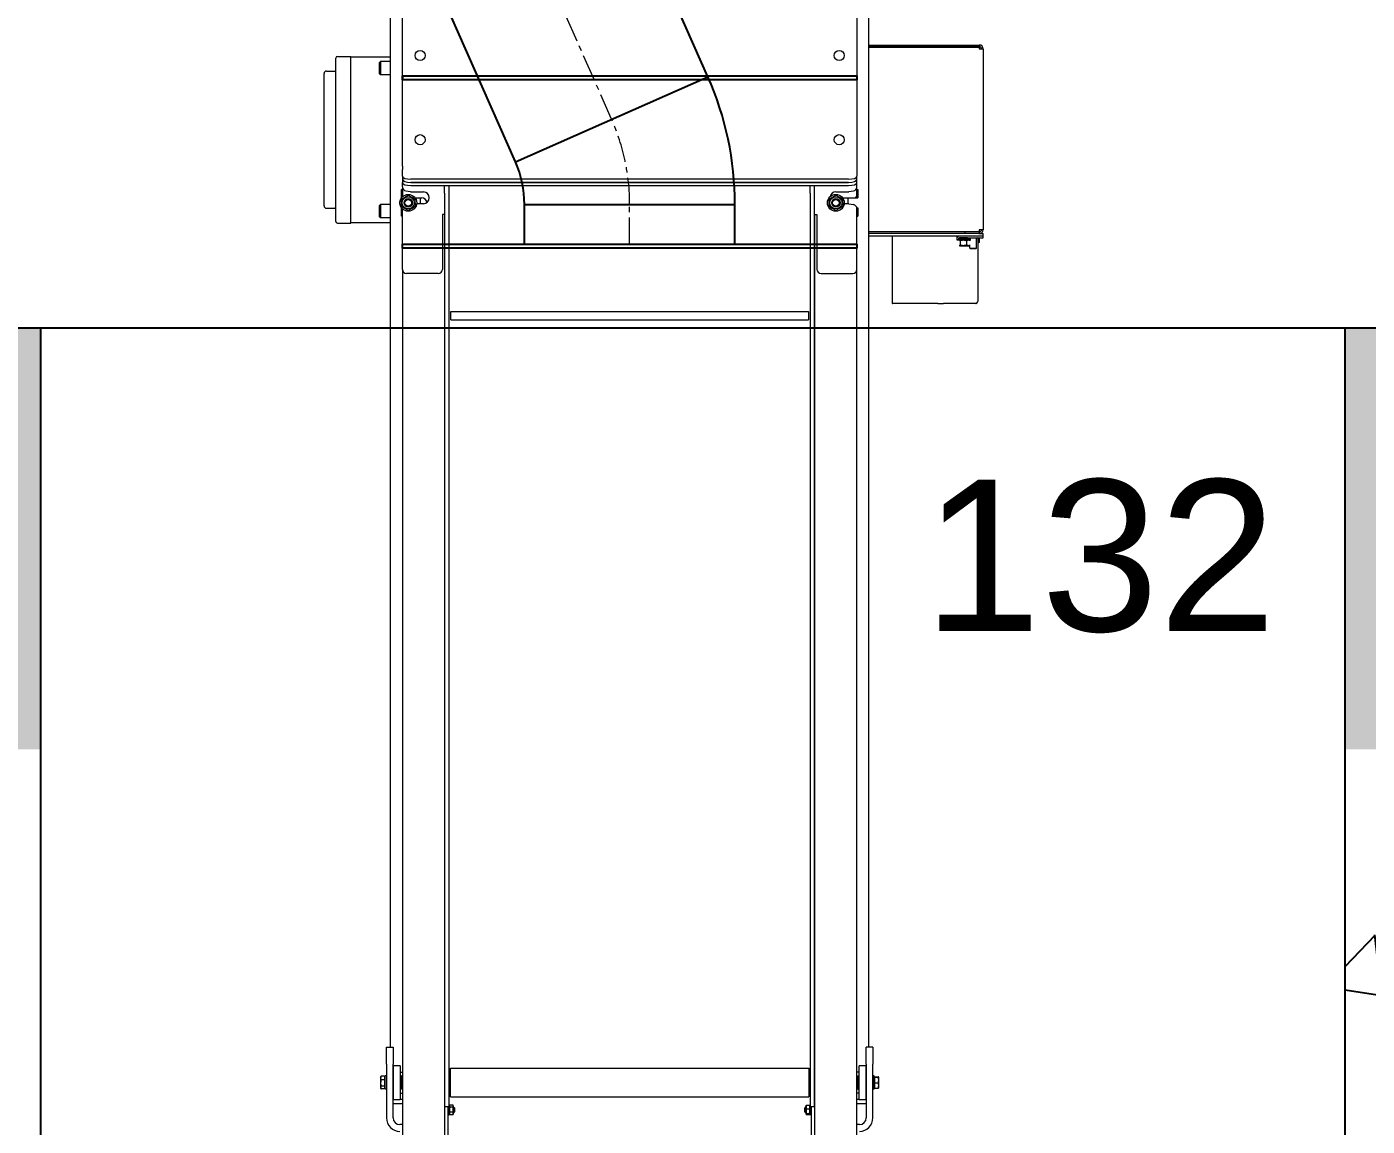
# Model space of a CAD drawing. Header units: millimetres. Extents: x 3220 to 226993, y 817 to 176024.
# Drawn here: x 80557 to 82149, y 73095 to 74401 of the extents above; entities that cross this region are included whole.
import ezdxf

# ---------------------------------------------------------------- set-up
doc = ezdxf.new("R2010")
doc.units = ezdxf.units.MM
doc.linetypes.add('AXES', pattern=[50.8, 31.75, -6.35, 6.35, -6.35])
doc.layers.add('Axe', color=1, linetype='AXES', lineweight=9)
doc.layers.add('Repère', color=76, linetype='Continuous')
doc.layers.add('Sichtbare Kanten(DIN)', color=7, linetype='Continuous', lineweight=50, true_color=0x3f3f3f)
doc.styles.get("Standard").update_dxf_attribs({"font": 'arial.ttf'})

# ---------------------------------------------------------------- blocks, each defined once
blk = doc.blocks.new('section 5-4')
h = blk.add_hatch()
h.set_pattern_fill('AR-CONC', color=256, scale=3)
h.set_pattern_definition([(50, (0, -4000), (546.554, -47.817), [57.15, -628.65]), (355, (0, -4000), (-105.73, 573.17), [45.72, -502.922]), (100.4514, (45.55, -4004), (440.824, 525.353), [48.57, -534.27]), (46.184, (0, -3847.6), (813.237, -126.127), [85.725, -942.975]), (96.6356, (67.8, -3858.1), (712.212, 742.28), [72.855, -801.407]), (351.184, (0, -3847.6), (712.212, 742.28), [68.58, -754.38]), (21, (76.2, -3885.7), (454.843, -306.796), [57.15, -628.65]), (326, (76.2, -3885.7), (185.406, 552.564), [45.72, -502.92]), (71.4514, (114.1, -3911.27), (640.25, 245.768), [48.57, -534.27]), (37.5, (0, -4000), (9.2658, 253.665), [0, -496.824, 0, -510.54, 0, -504.825]), (7.5, (0, -4000), (200.459, 300.5417), [0, -291.084, 0, -485.394, 0, -192.405]), (327.5, (-169.93, -4000), (406.7718, -17.1862), [0, -190.5, 0, -594.36, 0, -788.67]), (317.5, (-246.13, -4000), (444.3875, 76.2795), [0, -247.65, 0, -394.716, 0, -560.07])])
h.paths.add_polyline_path([(0, -4500), (-250, -4500), (-250, -8000), (0, -8000)])
h.paths.add_polyline_path([(6000, -7500), (3000, -7500), (3000, -8000), (6000, -8000)])
h.paths.add_polyline_path([(9000, -7500), (8750, -7500), (6000, -7500), (6000, -8000), (9000, -8000)])
h.paths.add_polyline_path([(15000, -7500), (12000, -7500), (12000, -8000), (15000, -8000)])
h.paths.add_polyline_path([(15000, -4500), (14750, -4500), (14750, -7500), (15000, -7500), (15000, -8000)])
h.paths.add_polyline_path([(15250, -4500), (15000, -4500), (15000, -8000), (15250, -8000)])
h.paths.add_polyline_path([(800, -8000), (800, -7500), (250, -7500), (250, -4500), (0, -4500), (0, -8000)])
h.paths.add_polyline_path([(2200, -7500), (2200, -8000), (3000, -8000), (3000, -7500)])
h.paths.add_polyline_path([(9950, -8000), (9950, -7500), (9000, -7500), (9000, -8000)])
h.paths.add_polyline_path([(11500, -7500), (11500, -8000), (12000, -8000), (12000, -7500)])
h = blk.add_hatch()
h.set_pattern_fill('AR-CONC', color=256, scale=3)
h.set_pattern_definition([(50, (9150, 0), (546.554, -47.817), [57.15, -628.65]), (355, (9150, 0), (-105.73, 573.17), [45.72, -502.922]), (100.4514, (9195.55, -4), (440.824, 525.353), [48.57, -534.27]), (46.184, (9150, 152.4), (813.237, -126.127), [85.725, -942.975]), (96.636, (9217.8, 141.9), (712.21, 742.28), [72.855, -801.41]), (351.184, (9150, 152.4), (712.21, 742.28), [68.58, -754.38]), (21, (9226.2, 114.3), (454.843, -306.796), [57.15, -628.65]), (326, (9226.2, 114.3), (185.406, 552.564), [45.72, -502.92]), (71.4514, (9264.1, 88.73), (640.25, 245.768), [48.57, -534.27]), (37.5, (9150, 0), (9.266, 253.665), [0, -496.824, 0, -510.54, 0, -504.825]), (7.5, (9150, 0), (200.459, 300.542), [0, -291.084, 0, -485.394, 0, -192.405]), (327.5, (8980.07, 0), (406.772, -17.1862), [0, -190.5, 0, -594.36, 0, -788.67]), (317.5, (8903.87, 0), (444.388, 76.28), [0, -247.65, 0, -394.716, 0, -560.07])])
h.paths.add_polyline_path([(12000, -8000), (11500, -8000), (11500, -8500), (9950, -8500), (9950, -8000), (9450, -8000), (9450, -9000), (12000, -9000)])
for points in [[(14750, -4500), (14750, -7500), (250, -7500), (250, -4500)], [(9950, -7500), (9950, -8500), (11500, -8500), (11500, -7500)]]:
    blk.add_lwpolyline(points)
blk = doc.blocks.new('be 500 pied R')
at = {"color": 6}
for q in [(270, 800), (-270, 795)]:
    blk.add_line((-270, 800), q, dxfattribs=at)
blk.add_lwpolyline([(270, 800), (270, 795), (-270, 795)], dxfattribs=at)
at = {"layer": 'Sichtbare Kanten(DIN)', "color": 5, "lineweight": 0}
for p, q in [((-270, 692.6), (-270, 1246)), ((270, 1246), (270, 692.6)), ((-284, -354), (-284, 1231.5)), ((284, -354), (284, 1231.5)), ((284, 836.5), (415.4, 836.5)), ((415.4, 834.5), (284, 834.5)), ((284, 834), (415.4, 834)), ((415.4, 836.5), (415.4, 834.5)), ((415.4, 834), (415.4, 831.9)), ((415.4, 831.9), (420, 831.9)), ((420, 831.9), (420, 617.1)), ((-349.1, 627), (-349.1, 821)), ((-347.1, 823), (-331.2, 823)), ((-331.2, 625), (-331.2, 823)), ((-331.2, 822.5), (-284, 822.5)), ((-297.2, 815.8), (-296, 817)), ((-297.2, 802.2), (-297.2, 815.8)), ((-296, 817), (-296, 801)), ((-284, 817), (-296, 817)), ((-363.1, 645.3), (-363.1, 802.8)), ((-360.3, 805.5), (-350.1, 805.5)), ((-297.2, 802.2), (-296, 801)), ((-284, 801), (-296, 801)), ((-270, 692.6), (-270, 688.8)), ((-270, 680.5), (-270, 688.8)), ((270, 692.6), (270, 688.8)), ((270, 688.8), (270, 680.5)), ((-270, 680.5), (-270, 676.7)), ((-270, 676.7), (-270, 673)), ((-270, 668), (-270, 673)), ((260, 677.1), (-260, 677.1)), ((260, 673.3), (-260, 673.3)), ((-260, 673.3), (260, 673.3)), ((-260, 669.6), (260, 669.6)), ((-219.8, 669.3), (-219.8, 669.6)), ((-219.8, 660.4), (-219.8, 669.3)), ((-214.8, 669.6), (-214.8, 669.3)), ((-214.8, 669.3), (-214.8, 660.4)), ((214.3, 669.3), (214.3, 669.6)), ((214.3, 660.4), (214.3, 669.3)), ((219.3, 669.6), (219.3, 669.3)), ((219.3, 669.3), (219.3, 660.4)), ((270, 676.7), (270, 680.5)), ((270, 673), (270, 676.7)), ((270, 668), (270, 673)), ((-271.1, 653.5), (-263.1, 658.2)), ((-270.9, 644.3), (-271.1, 653.5)), ((-270, 665), (-271, 665)), ((-271, 665), (-271, 665)), ((-271, 655), (-271, 665)), ((-270, 668), (-270, 658)), ((-270, 656.1), (-270, 658)), ((-260.4, 662.1), (-265.9, 663)), ((-263.1, 658.2), (-255.1, 653.7)), ((-259.6, 662), (-245, 662)), ((-255.1, 653.7), (-254.9, 644.5)), ((-255, 655), (-247, 655)), ((-249, 655), (-249, 648)), ((-219.8, 660.4), (-219.8, -424.3)), ((-214.8, 660.4), (-214.8, -424.3)), ((214.3, 660.4), (214.3, -424.3)), ((219.3, 660.4), (219.3, -424.3)), ((236.9, 653.5), (244.9, 658.2)), ((237.1, 644.3), (236.9, 653.5)), ((244.9, 658.2), (252.9, 653.7)), ((245, 662), (259.6, 662)), ((252.9, 653.7), (253.1, 644.5)), ((253, 655), (267, 655)), ((259, 655), (259, 648)), ((265.9, 663), (260.4, 662.1)), ((267, 655), (270, 655)), ((270, 658), (270, 668)), ((270, 665), (271, 665)), ((270, 658), (270, 655)), ((270, 655), (271, 655)), ((271, 665), (271, 665)), ((271, 665), (271, 655)), ((271, 655), (271, 655)), ((-360.3, 642.5), (-350.1, 642.5)), ((-297.2, 645.8), (-296, 647)), ((-297.2, 632.2), (-297.2, 645.8)), ((-296, 647), (-296, 631)), ((-284, 647), (-296, 647)), ((-273, 647.5), (-273, 650.5)), ((-271, 633), (-271, 643)), ((-262.9, 639.8), (-270.9, 644.3)), ((-270, 570), (-270, 641.9)), ((-254.9, 644.5), (-262.9, 639.8)), ((-245, 648), (-253.1, 648)), ((245.1, 639.8), (237.1, 644.3)), ((253.1, 644.5), (245.1, 639.8)), ((259.6, 648), (254.9, 648)), ((260.4, 647.9), (265.9, 647)), ((270, 643), (269.9, 643)), ((270, 643), (271, 643)), ((270, 643), (270, 642)), ((270, 570), (270, 642)), ((271, 643), (271, 643)), ((271, 643), (271, 633)), ((-347.1, 625), (-331.2, 625)), ((-331.2, 625.5), (-284, 625.5)), ((-297.2, 632.2), (-296, 631)), ((-284, 631), (-296, 631)), ((-270, 633), (-271, 633)), ((-271, 633), (-271, 633)), ((-222.5, 635), (-222.5, 570)), ((-219.8, 635), (-222.5, 635)), ((-220, 635), (-220, -488)), ((219.5, 635), (222.5, 635)), ((219.5, 635), (219.5, -383.5)), ((220, -488), (220, 635)), ((222.5, 635), (222.5, 570)), ((270, 633), (271, 633)), ((271, 633), (271, 633)), ((284, 615), (415.4, 615)), ((415, 612.5), (284, 612.5)), ((415, 609.5), (284, 609.5)), ((312, 609.5), (312, 529.5)), ((389.2, 604.5), (389.2, 609.5)), ((389.8, 609.5), (389.8, 608.6)), ((390.2, 605.5), (390.2, 604.5)), ((390.7, 606.5), (405.4, 606.5)), ((401.3, 607.5), (391.9, 607.5)), ((415.4, 614.5), (398, 614.5)), ((398, 614.5), (398, 612.5)), ((401.3, 607.5), (419.9, 607.5)), ((404, 606.5), (404, 607.5)), ((412, 595.3), (412, 607.5)), ((414.5, 607.5), (414.6, 607.4)), ((415, 612.5), (420, 612.5)), ((420, 609.5), (415, 609.5)), ((415.1, 606.9), (415.1, 602.1)), ((415.4, 617.1), (415.4, 615)), ((420, 617.1), (415.4, 617.1)), ((415.4, 614.5), (415.4, 612.5)), ((419.9, 607.5), (419.9, 609.5)), ((420, 609.5), (420, 612.5)), ((390.2, 604.5), (389.2, 604.5)), ((390.5, 604.9), (405.4, 604.9)), ((392.2, 598.1), (403.8, 598.1)), ((392.8, 603.9), (392.8, 599.1)), ((400.1, 603.9), (400.1, 599.1)), ((403.8, 604.9), (404, 604.8)), ((403.8, 598.1), (404, 598.2)), ((404, 604.8), (404, 604.9)), ((404, 595.3), (404, 598.2)), ((404, 595.3), (412, 595.3)), ((404.8, 594.5), (404, 595.3)), ((411.2, 594.5), (404.8, 594.5)), ((411.2, 594.5), (412, 595.3)), ((414.1, 534.5), (414.1, 604.5)), ((414.1, 534.5), (414.1, 604.5)), ((414.1, 601.3), (414.6, 601.6)), ((-270, 570), (-270, -491.5)), ((-227.5, 565), (-265, 565)), ((227.5, 565), (265, 565)), ((270, -491.5), (270, 570)), ((312, 529.5), (312.4, 529.5)), ((366, 529.5), (312.4, 529.5)), ((366, 529.5), (373, 529.5)), ((411.4, 529.5), (373, 529.5)), ((411.4, 529.5), (411.5, 529.5)), ((-212.5, 510), (-212.5, 520)), ((-212.5, 520), (212.5, 520)), ((-212.5, 510), (212.5, 510)), ((212.5, 520), (212.5, 510)), ((-289, -374), (-289, -354)), ((-289, -354), (-281, -354)), ((-281, -354), (-281, -374)), ((281, -374), (281, -354)), ((289, -354), (281, -354)), ((289, -354), (289, -374)), ((-289, -374), (-289, -438)), ((-281, -438), (-281, -374)), ((-280.7, -416), (-280.7, -376)), ((-272.7, -376), (-280.7, -376)), ((-272.7, -376), (-272.7, -416)), ((-213, -412.8), (-213, -379.1)), ((-213, -379.1), (213, -379.1)), ((213, -379.1), (213, -412.8)), ((272.5, -416), (272.5, -376)), ((280.5, -376), (272.5, -376)), ((280.5, -376), (280.5, -416)), ((281, -374), (281, -438)), ((289, -438), (289, -374)), ((-295.9, -389.5), (-295.5, -388.9)), ((-295.9, -389.5), (-295.9, -390.7)), ((-295.9, -390.7), (-295.9, -396.7)), ((-295.9, -396.7), (-295.9, -401.9)), ((-291.2, -388.5), (-295.3, -388.5)), ((-291.2, -392.9), (-295.3, -392.9)), ((-291.2, -388.5), (-291.2, -392.9)), ((-291.2, -390.2), (-290.6, -390.2)), ((-291.2, -392.9), (-291.2, -400.4)), ((-290.6, -404), (-290.6, -388)), ((-289, -388), (-290.6, -388)), ((-281, -392), (-280.7, -392)), ((-272.7, -383.5), (-270, -383.5)), ((-271.1, -388), (-272.7, -388)), ((-271.1, -404), (-271.1, -388)), ((-271.1, -392), (-270, -392)), ((-220, -383.5), (-219.8, -383.5)), ((-214.8, -383.5), (-213, -383.5)), ((214.3, -383.5), (213, -383.5)), ((220, -383.5), (219.3, -383.5)), ((272.5, -383.5), (270, -383.5)), ((270.9, -392), (270, -392)), ((270.9, -388), (270.9, -404)), ((270.9, -388), (272.5, -388)), ((281, -392), (280.5, -392)), ((290.6, -388), (289, -388)), ((290.6, -404), (290.6, -388)), ((291.2, -390.2), (290.6, -390.2)), ((291.2, -389.4), (295.3, -389.4)), ((291.2, -389.6), (291.2, -389.4)), ((291.2, -389.6), (295.3, -389.6)), ((291.2, -396.2), (291.2, -389.6)), ((291.2, -396.2), (295.3, -396.2)), ((291.2, -402.6), (291.2, -396.2)), ((295.9, -389.5), (295.9, -389.5)), ((295.9, -392.9), (295.9, -389.5)), ((295.9, -389.5), (295.9, -389.5)), ((295.9, -399.4), (295.9, -392.9)), ((-295.9, -401.9), (-295.9, -402.5)), ((-295.9, -402.5), (-295.5, -403.1)), ((-291.2, -400.4), (-295.3, -400.4)), ((-291.2, -403.5), (-295.3, -403.5)), ((-291.2, -400.4), (-291.2, -403.5)), ((-291.2, -401.8), (-290.6, -401.8)), ((-289, -404), (-290.6, -404)), ((-281, -400), (-280.7, -400)), ((-271.1, -404), (-272.7, -404)), ((-272.7, -408.5), (-270, -408.5)), ((-271.1, -400), (-270, -400)), ((-220, -408.5), (-219.8, -408.5)), ((-214.8, -408.5), (-213, -408.5)), ((-213, -412.8), (213, -412.8)), ((214.3, -408.5), (213, -408.5)), ((220, -408.5), (219.3, -408.5)), ((270.9, -400), (270, -400)), ((272.5, -408.5), (270, -408.5)), ((270.9, -404), (272.5, -404)), ((281, -400), (280.5, -400)), ((290.6, -404), (289, -404)), ((291.2, -401.8), (290.6, -401.8)), ((291.2, -402.6), (295.3, -402.6)), ((295.9, -402.5), (295.9, -399.4)), ((295.9, -402.5), (295.9, -402.5)), ((-280.7, -416), (-281, -416)), ((-281, -421), (-270, -421)), ((-280.7, -416), (-272.7, -416)), ((-270, -416), (-272.7, -416)), ((-219.8, -424.3), (-214.8, -424.3)), ((-216, -424.3), (-216, -478.5)), ((-214.8, -422.5), (-214.4, -422.5)), ((-214.4, -422.5), (-214.4, -434.5)), ((-214.4, -424.1), (-213.7, -422.9)), ((-210, -422.7), (-213.6, -422.7)), ((-210, -425.4), (-213.6, -425.4)), ((-209.2, -424.1), (-209.9, -422.9)), ((-209.2, -433), (-209.2, -424.1)), ((-209.2, -425.5), (-208.6, -425.5)), ((-208.6, -431.5), (-208.6, -425.5)), ((-208, -426.1), (-208.6, -425.5)), ((-208, -426.1), (-208, -430.9)), ((208, -426.1), (208.6, -425.5)), ((208, -430.9), (208, -426.1)), ((208.6, -425.5), (208.6, -431.5)), ((209.2, -425.5), (208.6, -425.5)), ((209.2, -424.1), (209.6, -423.4)), ((209.2, -424.1), (209.2, -433)), ((210, -423), (213.6, -423)), ((210, -427.4), (213.6, -427.4)), ((214.3, -423.8), (214, -423.4)), ((214.3, -424.3), (219.3, -424.3)), ((214.4, -434.5), (214.4, -424.3)), ((216, -478.5), (216, -424.3)), ((272.5, -416), (270, -416)), ((270, -421), (281, -421)), ((272.5, -416), (280.5, -416)), ((281, -416), (280.5, -416)), ((-216, -434.5), (-214.4, -434.5)), ((-214.4, -433), (-213.7, -434.1)), ((-210, -431.2), (-213.6, -431.2)), ((-210, -434.3), (-213.6, -434.3)), ((-209.2, -433), (-209.9, -434.1)), ((-209.2, -431.5), (-208.6, -431.5)), ((-208, -430.9), (-208.6, -431.5)), ((208, -430.9), (208.6, -431.5)), ((209.2, -431.5), (208.6, -431.5)), ((209.2, -433), (209.6, -433.6)), ((210, -432.8), (213.6, -432.8)), ((210, -434), (213.6, -434)), ((214.4, -433), (214, -433.6)), ((216, -434.5), (214.4, -434.5)), ((-270, -446), (-273, -446)), ((273, -446), (270, -446))]:
    blk.add_line(p, q, dxfattribs=at)
at = {"layer": 'Sichtbare Kanten(DIN)', "color": 5, "lineweight": 0, "flags": 128}
for points in [[(415.1, 606.9), (415, 606.9), (415, 607), (414.9, 607), (414.8, 607), (414.8, 607), (414.7, 607.1), (414.7, 607.1), (414.6, 607.1), (414.5, 607.1), (414.5, 607.1), (414.4, 607.2), (414.4, 607.2), (414.3, 607.2), (414.2, 607.2), (414.2, 607.2), (414.1, 607.2), (414.1, 607.3), (414, 607.3), (413.9, 607.3), (413.9, 607.3), (413.8, 607.3), (413.8, 607.3), (413.7, 607.3), (413.7, 607.3)], [(414.6, 607.4), (414.6, 607.4), (414.7, 607.4), (414.7, 607.4), (414.7, 607.4), (414.7, 607.4), (414.7, 607.3), (414.8, 607.3), (414.8, 607.3), (414.8, 607.3), (414.8, 607.3), (414.8, 607.3), (414.9, 607.2), (414.9, 607.2), (414.9, 607.2), (414.9, 607.2), (414.9, 607.1), (415, 607.1), (415, 607.1), (415, 607.1), (415, 607), (415, 607), (415.1, 607), (415.1, 606.9), (415.1, 606.9)], [(392.8, 603.9), (392.8, 604), (392.7, 604), (392.7, 604.1), (392.6, 604.1), (392.5, 604.2), (392.5, 604.2), (392.4, 604.3), (392.4, 604.3), (392.3, 604.3), (392.3, 604.4), (392.2, 604.4), (392.2, 604.4), (392.1, 604.4), (392.1, 604.4), (392, 604.5), (392, 604.5), (391.9, 604.5), (391.9, 604.5), (391.8, 604.5), (391.8, 604.5), (391.7, 604.5), (391.7, 604.5), (391.6, 604.5), (391.6, 604.5)], [(391.6, 598.5), (391.6, 598.5), (391.7, 598.5), (391.7, 598.5), (391.8, 598.5), (391.8, 598.5), (391.9, 598.5), (391.9, 598.5), (392, 598.5), (392, 598.5), (392.1, 598.6), (392.1, 598.6), (392.2, 598.6), (392.2, 598.6), (392.3, 598.6), (392.3, 598.7), (392.4, 598.7), (392.4, 598.7), (392.5, 598.8), (392.5, 598.8), (392.6, 598.9), (392.7, 598.9), (392.7, 599), (392.8, 599), (392.8, 599.1)], [(400.1, 603.9), (399.8, 604), (399.5, 604.1), (399.1, 604.2), (398.8, 604.2), (398.5, 604.3), (398.2, 604.4), (397.9, 604.4), (397.6, 604.4), (397.3, 604.5), (397.1, 604.5), (396.8, 604.5), (396.5, 604.5), (396.2, 604.5), (395.9, 604.5), (395.6, 604.5), (395.3, 604.4), (395.1, 604.4), (394.8, 604.4), (394.5, 604.3), (394.2, 604.2), (393.8, 604.2), (393.5, 604.1), (393.2, 604), (392.8, 603.9)], [(392.8, 599.1), (393.2, 599), (393.5, 598.9), (393.8, 598.8), (394.2, 598.8), (394.5, 598.7), (394.8, 598.6), (395.1, 598.6), (395.3, 598.6), (395.6, 598.5), (395.9, 598.5), (396.2, 598.5), (396.5, 598.5), (396.8, 598.5), (397.1, 598.5), (397.3, 598.5), (397.6, 598.6), (397.9, 598.6), (398.2, 598.6), (398.5, 598.7), (398.8, 598.8), (399.1, 598.8), (399.5, 598.9), (399.8, 599), (400.1, 599.1)], [(404.7, 604.1), (404.5, 604.2), (404.3, 604.3), (404.1, 604.3), (404, 604.4), (403.8, 604.4), (403.6, 604.4), (403.4, 604.5), (403.2, 604.5), (403, 604.5), (402.8, 604.5), (402.7, 604.5), (402.5, 604.5), (402.3, 604.5), (402.1, 604.5), (401.9, 604.4), (401.8, 604.4), (401.6, 604.4), (401.4, 604.3), (401.2, 604.3), (401, 604.2), (400.8, 604.2), (400.6, 604.1), (400.4, 604), (400.1, 603.9)], [(400.1, 599.1), (400.4, 599), (400.6, 598.9), (400.8, 598.8), (401, 598.8), (401.2, 598.7), (401.4, 598.7), (401.6, 598.6), (401.8, 598.6), (401.9, 598.6), (402.1, 598.5), (402.3, 598.5), (402.5, 598.5), (402.7, 598.5), (402.8, 598.5), (403, 598.5), (403.2, 598.5), (403.4, 598.5), (403.6, 598.6), (403.8, 598.6), (404, 598.6), (404.1, 598.7), (404.3, 598.7), (404.5, 598.8), (404.7, 598.9)], [(414.1, 601.8), (414.2, 601.8), (414.2, 601.8), (414.2, 601.8), (414.3, 601.8), (414.3, 601.8), (414.4, 601.8), (414.4, 601.8), (414.4, 601.9), (414.5, 601.9), (414.5, 601.9), (414.6, 601.9), (414.6, 601.9), (414.6, 601.9), (414.7, 601.9), (414.7, 601.9), (414.8, 602), (414.8, 602), (414.8, 602), (414.9, 602), (414.9, 602), (415, 602), (415, 602.1), (415.1, 602.1), (415.1, 602.1)], [(415.1, 602.1), (415.1, 602.1), (415.1, 602), (415, 602), (415, 602), (415, 601.9), (415, 601.9), (415, 601.9), (414.9, 601.9), (414.9, 601.8), (414.9, 601.8), (414.9, 601.8), (414.9, 601.8), (414.8, 601.7), (414.8, 601.7), (414.8, 601.7), (414.8, 601.7), (414.8, 601.7), (414.7, 601.7), (414.7, 601.6), (414.7, 601.6), (414.7, 601.6), (414.7, 601.6), (414.6, 601.6), (414.6, 601.6)], [(-295.3, -388.5), (-295.4, -388.6), (-295.4, -388.7), (-295.5, -388.8), (-295.5, -388.9), (-295.5, -389), (-295.6, -389.1), (-295.6, -389.2), (-295.6, -389.3), (-295.7, -389.4), (-295.7, -389.5), (-295.7, -389.6), (-295.8, -389.7), (-295.8, -389.8), (-295.8, -389.9), (-295.8, -389.9), (-295.8, -390), (-295.9, -390.1), (-295.9, -390.2), (-295.9, -390.3), (-295.9, -390.4), (-295.9, -390.5), (-295.9, -390.6), (-295.9, -390.6), (-295.9, -390.7)], [(-295.9, -390.7), (-295.9, -390.8), (-295.9, -390.9), (-295.9, -391), (-295.9, -391.1), (-295.9, -391.2), (-295.9, -391.3), (-295.9, -391.3), (-295.8, -391.4), (-295.8, -391.5), (-295.8, -391.6), (-295.8, -391.7), (-295.8, -391.8), (-295.7, -391.9), (-295.7, -392), (-295.7, -392.1), (-295.6, -392.2), (-295.6, -392.2), (-295.6, -392.3), (-295.5, -392.4), (-295.5, -392.5), (-295.5, -392.6), (-295.4, -392.7), (-295.4, -392.8), (-295.3, -392.9)], [(-295.3, -392.9), (-295.4, -393.1), (-295.4, -393.3), (-295.5, -393.4), (-295.5, -393.6), (-295.5, -393.8), (-295.6, -393.9), (-295.6, -394.1), (-295.6, -394.2), (-295.7, -394.4), (-295.7, -394.6), (-295.7, -394.7), (-295.8, -394.9), (-295.8, -395), (-295.8, -395.2), (-295.8, -395.3), (-295.8, -395.5), (-295.9, -395.6), (-295.9, -395.8), (-295.9, -395.9), (-295.9, -396.1), (-295.9, -396.2), (-295.9, -396.4), (-295.9, -396.5), (-295.9, -396.7)], [(-295.9, -396.7), (-295.9, -396.8), (-295.9, -397), (-295.9, -397.1), (-295.9, -397.3), (-295.9, -397.4), (-295.9, -397.6), (-295.9, -397.7), (-295.8, -397.9), (-295.8, -398), (-295.8, -398.2), (-295.8, -398.3), (-295.8, -398.5), (-295.7, -398.6), (-295.7, -398.8), (-295.7, -398.9), (-295.6, -399.1), (-295.6, -399.2), (-295.6, -399.4), (-295.5, -399.6), (-295.5, -399.7), (-295.5, -399.9), (-295.4, -400.1), (-295.4, -400.2), (-295.3, -400.4)], [(-295.5, -388.9), (-295.5, -388.9), (-295.5, -388.8), (-295.5, -388.8), (-295.5, -388.8), (-295.5, -388.8), (-295.5, -388.8), (-295.5, -388.8), (-295.5, -388.8), (-295.5, -388.7), (-295.5, -388.7), (-295.4, -388.7), (-295.4, -388.7), (-295.4, -388.7), (-295.4, -388.7), (-295.4, -388.7), (-295.4, -388.6), (-295.4, -388.6), (-295.4, -388.6), (-295.4, -388.6), (-295.4, -388.6), (-295.4, -388.6), (-295.3, -388.6), (-295.3, -388.5), (-295.3, -388.5)], [(295.9, -389.5), (295.9, -389.5), (295.9, -389.5), (295.9, -389.5), (295.9, -389.5), (295.9, -389.5), (295.9, -389.5), (295.9, -389.5), (295.8, -389.5), (295.8, -389.5), (295.8, -389.5), (295.8, -389.5), (295.8, -389.5), (295.7, -389.5), (295.7, -389.4), (295.7, -389.4), (295.6, -389.4), (295.6, -389.4), (295.6, -389.4), (295.5, -389.4), (295.5, -389.4), (295.5, -389.4), (295.4, -389.4), (295.4, -389.4), (295.3, -389.4)], [(295.3, -389.6), (295.4, -389.6), (295.4, -389.6), (295.5, -389.6), (295.5, -389.6), (295.5, -389.6), (295.6, -389.6), (295.6, -389.6), (295.6, -389.6), (295.7, -389.6), (295.7, -389.6), (295.7, -389.6), (295.8, -389.5), (295.8, -389.5), (295.8, -389.5), (295.8, -389.5), (295.8, -389.5), (295.9, -389.5), (295.9, -389.5), (295.9, -389.5), (295.9, -389.5), (295.9, -389.5), (295.9, -389.5), (295.9, -389.5), (295.9, -389.5)], [(295.9, -392.9), (295.9, -392.8), (295.9, -392.6), (295.9, -392.5), (295.9, -392.4), (295.9, -392.2), (295.9, -392.1), (295.9, -392), (295.8, -391.8), (295.8, -391.7), (295.8, -391.6), (295.8, -391.4), (295.8, -391.3), (295.7, -391.2), (295.7, -391), (295.7, -390.9), (295.6, -390.8), (295.6, -390.6), (295.6, -390.5), (295.5, -390.3), (295.5, -390.2), (295.5, -390), (295.4, -389.9), (295.4, -389.8), (295.3, -389.6)], [(295.3, -396.2), (295.4, -396), (295.4, -395.9), (295.5, -395.7), (295.5, -395.6), (295.5, -395.5), (295.6, -395.3), (295.6, -395.2), (295.6, -395), (295.7, -394.9), (295.7, -394.8), (295.7, -394.6), (295.8, -394.5), (295.8, -394.4), (295.8, -394.2), (295.8, -394.1), (295.8, -394), (295.9, -393.8), (295.9, -393.7), (295.9, -393.6), (295.9, -393.4), (295.9, -393.3), (295.9, -393.2), (295.9, -393), (295.9, -392.9)], [(295.9, -399.4), (295.9, -399.3), (295.9, -399.1), (295.9, -399), (295.9, -398.9), (295.9, -398.8), (295.9, -398.6), (295.9, -398.5), (295.8, -398.4), (295.8, -398.2), (295.8, -398.1), (295.8, -398), (295.8, -397.9), (295.7, -397.7), (295.7, -397.6), (295.7, -397.5), (295.6, -397.3), (295.6, -397.2), (295.6, -397.1), (295.5, -396.9), (295.5, -396.8), (295.5, -396.6), (295.4, -396.5), (295.4, -396.3), (295.3, -396.2)], [(-295.3, -400.4), (-295.4, -400.5), (-295.4, -400.5), (-295.5, -400.6), (-295.5, -400.7), (-295.5, -400.7), (-295.6, -400.8), (-295.6, -400.9), (-295.6, -400.9), (-295.7, -401), (-295.7, -401.1), (-295.7, -401.1), (-295.8, -401.2), (-295.8, -401.3), (-295.8, -401.3), (-295.8, -401.4), (-295.8, -401.4), (-295.9, -401.5), (-295.9, -401.6), (-295.9, -401.6), (-295.9, -401.7), (-295.9, -401.7), (-295.9, -401.8), (-295.9, -401.9), (-295.9, -401.9)], [(-295.9, -401.9), (-295.9, -402), (-295.9, -402.1), (-295.9, -402.1), (-295.9, -402.2), (-295.9, -402.2), (-295.9, -402.3), (-295.9, -402.4), (-295.8, -402.4), (-295.8, -402.5), (-295.8, -402.5), (-295.8, -402.6), (-295.8, -402.7), (-295.7, -402.7), (-295.7, -402.8), (-295.7, -402.9), (-295.6, -402.9), (-295.6, -403), (-295.6, -403.1), (-295.5, -403.1), (-295.5, -403.2), (-295.5, -403.3), (-295.4, -403.3), (-295.4, -403.4), (-295.3, -403.5)], [(295.3, -402.6), (295.4, -402.4), (295.4, -402.3), (295.5, -402.2), (295.5, -402), (295.5, -401.9), (295.6, -401.7), (295.6, -401.6), (295.6, -401.5), (295.7, -401.3), (295.7, -401.2), (295.7, -401.1), (295.8, -400.9), (295.8, -400.8), (295.8, -400.7), (295.8, -400.5), (295.8, -400.4), (295.9, -400.3), (295.9, -400.2), (295.9, -400), (295.9, -399.9), (295.9, -399.8), (295.9, -399.7), (295.9, -399.5), (295.9, -399.4)], [(295.9, -402.5), (295.9, -402.5), (295.9, -402.5), (295.9, -402.5), (295.9, -402.5), (295.9, -402.5), (295.9, -402.5), (295.8, -402.5), (295.8, -402.5), (295.8, -402.5), (295.8, -402.5), (295.8, -402.5), (295.7, -402.5), (295.7, -402.6), (295.7, -402.6), (295.7, -402.6), (295.6, -402.6), (295.6, -402.6), (295.6, -402.6), (295.5, -402.6), (295.5, -402.6), (295.5, -402.6), (295.4, -402.6), (295.4, -402.6), (295.3, -402.6)], [(-213.6, -422.7), (-213.7, -422.9), (-213.8, -423), (-213.8, -423.1), (-213.9, -423.2), (-213.9, -423.3), (-214, -423.4), (-214, -423.5), (-214, -423.6), (-214.1, -423.8), (-214.1, -423.9), (-214.1, -424), (-214.1, -424.1), (-214.1, -424.2), (-214.1, -424.3), (-214.1, -424.4), (-214, -424.5), (-214, -424.6), (-214, -424.7), (-213.9, -424.8), (-213.9, -424.9), (-213.8, -425), (-213.8, -425.1), (-213.7, -425.3), (-213.6, -425.4)], [(-213.6, -425.4), (-213.7, -425.7), (-213.8, -425.9), (-213.8, -426.2), (-213.9, -426.4), (-213.9, -426.7), (-214, -426.9), (-214, -427.1), (-214, -427.4), (-214.1, -427.6), (-214.1, -427.8), (-214.1, -428.1), (-214.1, -428.3), (-214.1, -428.5), (-214.1, -428.7), (-214.1, -428.9), (-214, -429.2), (-214, -429.4), (-214, -429.6), (-213.9, -429.9), (-213.9, -430.1), (-213.8, -430.4), (-213.8, -430.6), (-213.7, -430.9), (-213.6, -431.2)], [(-210, -425.4), (-209.9, -425.3), (-209.8, -425.1), (-209.8, -425), (-209.7, -424.9), (-209.7, -424.8), (-209.6, -424.7), (-209.6, -424.6), (-209.6, -424.5), (-209.5, -424.4), (-209.5, -424.3), (-209.5, -424.2), (-209.5, -424.1), (-209.5, -424), (-209.5, -423.9), (-209.5, -423.8), (-209.6, -423.6), (-209.6, -423.5), (-209.6, -423.4), (-209.7, -423.3), (-209.7, -423.2), (-209.8, -423.1), (-209.8, -423), (-209.9, -422.9), (-210, -422.7)], [(-210, -431.2), (-209.9, -430.9), (-209.8, -430.6), (-209.8, -430.4), (-209.7, -430.1), (-209.7, -429.9), (-209.6, -429.6), (-209.6, -429.4), (-209.6, -429.2), (-209.5, -428.9), (-209.5, -428.7), (-209.5, -428.5), (-209.5, -428.3), (-209.5, -428.1), (-209.5, -427.8), (-209.5, -427.6), (-209.6, -427.4), (-209.6, -427.1), (-209.6, -426.9), (-209.7, -426.7), (-209.7, -426.4), (-209.8, -426.2), (-209.8, -425.9), (-209.9, -425.7), (-210, -425.4)], [(210, -423), (209.9, -423.2), (209.8, -423.4), (209.8, -423.6), (209.7, -423.8), (209.7, -424), (209.6, -424.2), (209.6, -424.3), (209.6, -424.5), (209.5, -424.7), (209.5, -424.9), (209.5, -425), (209.5, -425.2), (209.5, -425.4), (209.5, -425.5), (209.5, -425.7), (209.6, -425.9), (209.6, -426), (209.6, -426.2), (209.7, -426.4), (209.7, -426.6), (209.8, -426.8), (209.8, -427), (209.9, -427.2), (210, -427.4)], [(210, -427.4), (209.9, -427.6), (209.8, -427.9), (209.8, -428.1), (209.7, -428.3), (209.7, -428.6), (209.6, -428.8), (209.6, -429), (209.6, -429.2), (209.5, -429.5), (209.5, -429.7), (209.5, -429.9), (209.5, -430.1), (209.5, -430.3), (209.5, -430.5), (209.5, -430.7), (209.6, -431), (209.6, -431.2), (209.6, -431.4), (209.7, -431.6), (209.7, -431.8), (209.8, -432.1), (209.8, -432.3), (209.9, -432.6), (210, -432.8)], [(209.6, -423.4), (209.6, -423.4), (209.6, -423.4), (209.6, -423.4), (209.6, -423.3), (209.6, -423.3), (209.6, -423.3), (209.6, -423.3), (209.7, -423.3), (209.7, -423.3), (209.7, -423.3), (209.7, -423.2), (209.7, -423.2), (209.7, -423.2), (209.8, -423.2), (209.8, -423.2), (209.8, -423.2), (209.8, -423.1), (209.8, -423.1), (209.8, -423.1), (209.9, -423.1), (209.9, -423.1), (209.9, -423.1), (209.9, -423), (210, -423)], [(213.6, -427.4), (213.7, -427.2), (213.8, -427), (213.8, -426.8), (213.9, -426.6), (213.9, -426.4), (214, -426.2), (214, -426), (214, -425.9), (214.1, -425.7), (214.1, -425.5), (214.1, -425.4), (214.1, -425.2), (214.1, -425), (214.1, -424.9), (214.1, -424.7), (214, -424.5), (214, -424.3), (214, -424.2), (213.9, -424), (213.9, -423.8), (213.8, -423.6), (213.8, -423.4), (213.7, -423.2), (213.6, -423)], [(213.6, -423), (213.7, -423), (213.7, -423.1), (213.7, -423.1), (213.7, -423.1), (213.8, -423.1), (213.8, -423.1), (213.8, -423.1), (213.8, -423.2), (213.8, -423.2), (213.8, -423.2), (213.9, -423.2), (213.9, -423.2), (213.9, -423.2), (213.9, -423.3), (213.9, -423.3), (213.9, -423.3), (214, -423.3), (214, -423.3), (214, -423.3), (214, -423.3), (214, -423.4), (214, -423.4), (214, -423.4), (214, -423.4)], [(213.6, -432.8), (213.7, -432.6), (213.8, -432.3), (213.8, -432.1), (213.9, -431.8), (213.9, -431.6), (214, -431.4), (214, -431.2), (214, -431), (214.1, -430.7), (214.1, -430.5), (214.1, -430.3), (214.1, -430.1), (214.1, -429.9), (214.1, -429.7), (214.1, -429.5), (214, -429.2), (214, -429), (214, -428.8), (213.9, -428.6), (213.9, -428.3), (213.8, -428.1), (213.8, -427.9), (213.7, -427.6), (213.6, -427.4)], [(-213.6, -431.2), (-213.7, -431.3), (-213.8, -431.5), (-213.8, -431.6), (-213.9, -431.7), (-213.9, -431.9), (-214, -432), (-214, -432.1), (-214, -432.2), (-214.1, -432.4), (-214.1, -432.5), (-214.1, -432.6), (-214.1, -432.7), (-214.1, -432.8), (-214.1, -433), (-214.1, -433.1), (-214, -433.2), (-214, -433.3), (-214, -433.4), (-213.9, -433.6), (-213.9, -433.7), (-213.8, -433.8), (-213.8, -434), (-213.7, -434.1), (-213.6, -434.3)], [(-213.6, -434.3), (-213.6, -434.3), (-213.6, -434.3), (-213.6, -434.3), (-213.6, -434.2), (-213.7, -434.2), (-213.7, -434.2), (-213.7, -434.2), (-213.7, -434.2), (-213.7, -434.2), (-213.7, -434.2), (-213.7, -434.2), (-213.7, -434.2), (-213.7, -434.2), (-213.7, -434.2), (-213.7, -434.2), (-213.7, -434.2), (-213.7, -434.2), (-213.7, -434.2), (-213.7, -434.2), (-213.7, -434.2), (-213.7, -434.2), (-213.7, -434.1), (-213.7, -434.1), (-213.7, -434.1)], [(-210, -434.3), (-209.9, -434.1), (-209.8, -434), (-209.8, -433.8), (-209.7, -433.7), (-209.7, -433.6), (-209.6, -433.4), (-209.6, -433.3), (-209.6, -433.2), (-209.5, -433.1), (-209.5, -433), (-209.5, -432.8), (-209.5, -432.7), (-209.5, -432.6), (-209.5, -432.5), (-209.5, -432.4), (-209.6, -432.2), (-209.6, -432.1), (-209.6, -432), (-209.7, -431.9), (-209.7, -431.7), (-209.8, -431.6), (-209.8, -431.5), (-209.9, -431.3), (-210, -431.2)], [(-209.9, -434.1), (-209.9, -434.1), (-209.9, -434.1), (-209.9, -434.2), (-209.9, -434.2), (-209.9, -434.2), (-209.9, -434.2), (-209.9, -434.2), (-209.9, -434.2), (-209.9, -434.2), (-209.9, -434.2), (-209.9, -434.2), (-209.9, -434.2), (-209.9, -434.2), (-209.9, -434.2), (-209.9, -434.2), (-209.9, -434.2), (-209.9, -434.2), (-209.9, -434.2), (-209.9, -434.2), (-210, -434.2), (-210, -434.3), (-210, -434.3), (-210, -434.3), (-210, -434.3)], [(210, -432.8), (209.9, -432.9), (209.8, -432.9), (209.8, -433), (209.7, -433), (209.7, -433.1), (209.6, -433.1), (209.6, -433.2), (209.6, -433.2), (209.5, -433.3), (209.5, -433.3), (209.5, -433.4), (209.5, -433.4), (209.5, -433.4), (209.5, -433.5), (209.5, -433.5), (209.6, -433.6), (209.6, -433.6), (209.6, -433.7), (209.7, -433.7), (209.7, -433.8), (209.8, -433.8), (209.8, -433.9), (209.9, -433.9), (210, -434)], [(213.6, -434), (213.7, -433.9), (213.8, -433.9), (213.8, -433.8), (213.9, -433.8), (213.9, -433.7), (214, -433.7), (214, -433.6), (214, -433.6), (214.1, -433.5), (214.1, -433.5), (214.1, -433.4), (214.1, -433.4), (214.1, -433.4), (214.1, -433.3), (214.1, -433.3), (214, -433.2), (214, -433.2), (214, -433.1), (213.9, -433.1), (213.9, -433), (213.8, -433), (213.8, -432.9), (213.7, -432.9), (213.6, -432.8)]]:
    blk.add_lwpolyline(points, dxfattribs=at)
at = {"layer": 'Sichtbare Kanten(DIN)', "color": 5, "lineweight": 0}
for centre, radius in [((-249, 824), 6), ((249, 824), 6), ((-249, 724), 6), ((249, 724), 6), ((-263, 649), 10), ((-263, 649), 7.3), ((-263, 649), 5), ((-263, 649), 4), ((245, 649), 10), ((245, 649), 7.3), ((245, 649), 5), ((245, 649), 4)]:
    blk.add_circle(centre, radius, dxfattribs=at)
for centre, radius, start, end in [((415.4, 831.9), 4.6, 0, 90), ((415.4, 831.9), 2.6, 0, 90), ((-347.1, 821), 2, 90, 180), ((-360.3, 802.8), 2.75, 90, 180), ((-350.1, 806.5), 1, 270, 0), ((-269, 650.5), 4, 143.582, 180), ((-265, 668), 5, 180, 260), ((-267, 658), 3, 180, 209.79), ((-259.6, 667), 5, 260, 270), ((-247, 649), 6, 2.4049, 90), ((-245, 655), 7, 270, 90), ((245, 655), 7, 90, 169.7134), ((259.6, 667), 5, 270, 280), ((265, 668), 5, 280, 0), ((267, 658), 3, 270, 0), ((-360.3, 645.3), 2.75, 180, 270), ((-350.1, 641.5), 1, 0, 90), ((-269, 647.5), 4, 180, 216.418), ((259.6, 643), 5, 80, 90), ((265, 642), 5, 0, 80), ((-347.1, 627), 2, 180, 270), ((415.4, 617.1), 4.6, 270, 0), ((415.4, 617.1), 2.6, 270, 0), ((-265, 570), 5, 180, 270), ((-227.5, 570), 5, 270, 0), ((227.5, 570), 5, 180, 270), ((265, 570), 5, 270, 0), ((-273, -438), 16, 180, 270), ((-273, -438), 8, 180, 270), ((273, -438), 16, 270, 0), ((273, -438), 8, 270, 0)]:
    blk.add_arc(centre, radius, start, end, dxfattribs=at)
for centre, major_axis, ratio, start_param, end_param in [((-260, 680.5), (-10, 0), 0.34202, 0, 1.570796), ((-260, 676.7), (-10, 0), 0.34202, 0, 1.570796), ((-260, 676.7), (-10, 0), 0.34202, 0, 1.570796), ((-260, 673), (-10, 0), 0.34202, 0, 1.570796), ((260, 680.5), (10, 0), 0.34202, 4.712389, 6.283185), ((260, 676.7), (10, 0), 0.34202, 4.712389, 6.283185), ((260, 676.7), (10, 0), 0.34202, 4.712389, 6.283185), ((260, 673), (10, 0), 0.34202, 4.712389, 6.283185), ((391.9, 605.5), (0, 4), 0.842966, 0, 0.959827), ((391.9, 605.5), (0, 2), 0.842966, 0, 1.570796), ((404.9, 605.5), (0, -2), 0.842966, 3.706664, 4.18879), ((411.4, 604.5), (0, -5), 0.537967, 1.570796, 2.214297), ((411.5, 604.5), (0, 5), 0.529919, 4.712389, 5.35589), ((411.4, 534.5), (0, -5), 0.537967, 0, 1.570796), ((411.5, 534.5), (0, -5), 0.529919, 0, 1.570796)]:
    blk.add_ellipse(centre, major_axis=major_axis, ratio=ratio, start_param=start_param, end_param=end_param, dxfattribs=at)
blk = doc.blocks.new('132 L')
at = {"color": 5}
blk.add_lwpolyline([(-270, 300), (270, 300), (270, 295), (-270, 295)], close=True, dxfattribs=at)
at = {"color": 6}
blk.add_lwpolyline([(-270, 100), (270, 100), (270, 95), (-270, 95)], close=True, dxfattribs=at)
blk.add_blockref('be 500 pied R', (0, -500))

msp = doc.modelspace()

# ---------------------------------------------------------------- linework, layer by layer
at = {"color": 4}
for p, q in [((81137.3, 74240.1), (81366, 74341.2)), ((81148, 74189.5), (81398, 74189.5))]:
    msp.add_line(p, q, dxfattribs=at)
for points in [[(81148, 74142.4), (81148, 74189.5, 0.104474), (81137.3, 74240.1), (80550, 75568, -0.104474), (80518, 75719.7), (80518, 75766.9)], [(81398, 74142.4), (81398, 74189.5, 0.104474), (81366, 74341.2), (80778.7, 75669.2, -0.104474), (80768, 75719.7), (80768, 75766.9)]]:
    msp.add_lwpolyline(points, format="xyb", dxfattribs=at)
at = {"layer": 'Axe'}
msp.add_lwpolyline([(81273, 74142.4), (81273, 74189.5, 0.104474), (81251.6, 74290.7), (80664.4, 75618.6, -0.104474), (80643, 75719.7), (80643, 75766.9)], format="xyb", dxfattribs=at)

# ---------------------------------------------------------------- block references
for name, p in [('section 5-4', (70623, 81542.4)), ('132 L', (81273, 74042.4))]:
    msp.add_blockref(name, p)

# ---------------------------------------------------------------- texts
at = {"layer": 'Repère', "insert": (81621.9, 73862.6), "char_height": 180, "attachment_point": 1}
msp.add_mtext_dynamic_manual_height_columns('132', width=7197.386, gutter_width=12.5, heights=[0], dxfattribs=at)

doc.saveas('drawing.dxf')
